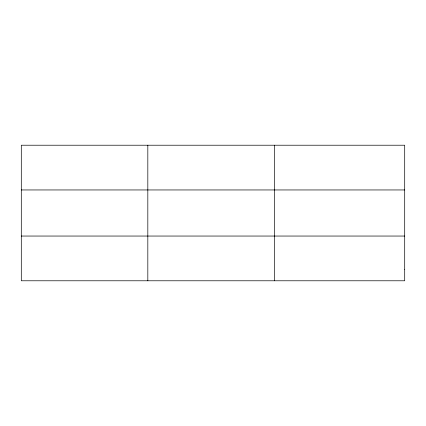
<?xml version="1.0" encoding="UTF-8"?>
<svg xmlns="http://www.w3.org/2000/svg" width="426" height="426" viewBox="0 0 426 426"><rect width="100%" height="100%" fill="white"/><g stroke="black" fill="none" stroke-linecap="round" stroke-linejoin="round"><path stroke-width="0.64" d="M147.822 145.218L147.822 280.782M274.344 145.218L274.344 280.782M21.3 189.953L404.7 189.953M21.3 236.047L404.7 236.047M404.7 269.599L404.7 280.782L21.3 280.782L21.3 145.218L404.7 145.218L404.7 269.599"/></g></svg>
